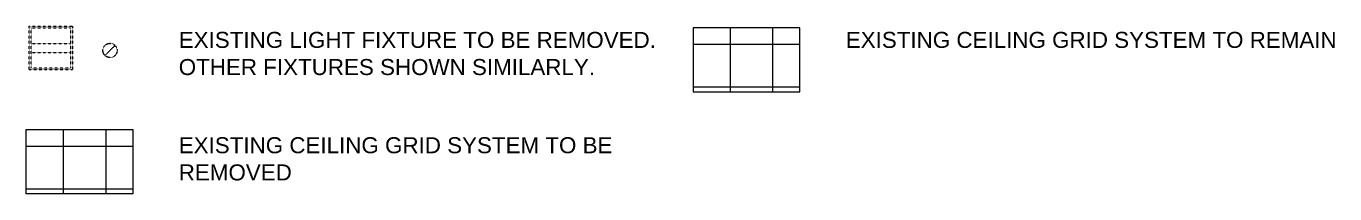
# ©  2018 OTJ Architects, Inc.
# Model space of a CAD drawing. Header units: inches. Extents: x 741 to 3125, y 9 to 2134.
# Drawn here: x 741 to 1477, y 9 to 103 of the extents above; entities that cross this region are included whole.
import ezdxf

# ---------------------------------------------------------------- set-up
doc = ezdxf.new("R2010")
doc.units = ezdxf.units.IN
doc.header["$MEASUREMENT"] = 0
doc.linetypes.add('Dash 1_16_', pattern=[0.125, 0.0625, -0.0625])
doc.linetypes.add('Demolished 3_16_', pattern=[0.28125, 0.1875, -0.09375])
for name, color, linetype, lineweight in [('A-DETL', 90, 'Continuous', 9), ('A-DETL-DEMO', 6, 'Demolished 3_16_', 9), ('A-DETL-GENF', 92, 'Continuous', 9), ('A-DETL-THIN', 151, 'Continuous', 9), ('G-ANNO-TEXT', 231, 'Continuous', 9)]:
    doc.layers.add(name, color=color, linetype=linetype, lineweight=lineweight)
doc.styles.add('Swis721 Lt BT', font='swissl.ttf', dxfattribs={"height": 9})

msp = doc.modelspace()

# ---------------------------------------------------------------- hatches: boundary and pattern name
at = {"layer": 'A-DETL-GENF'}
h = msp.add_hatch(dxfattribs=at)
h.set_pattern_fill('FP_1', style=0, pattern_type=2)
h.set_pattern_definition([(0, (-183.247, 45.14), (0, 24), []), (90, (-183.247, 45.14), (-48, 3e-15), [])])
h.paths.add_polyline_path([(1175.99, 66.33), (1175.99, 102.33), (1115.99, 102.33), (1115.99, 66.33)], flags=0)

# ---------------------------------------------------------------- linework, layer by layer
at = {"layer": 'A-DETL', "linetype": 'Dash 1_16_'}
for p, q in [((742.81, 103.18), (767.06, 103.18)), ((742.81, 78.68), (742.81, 103.18)), ((767.06, 103.18), (767.06, 78.68)), ((743.81, 102.18), (766.06, 102.18)), ((743.81, 79.68), (743.81, 102.18)), ((766.06, 102.18), (766.06, 79.68)), ((743.81, 93.43), (766.06, 93.43)), ((743.81, 88.43), (766.06, 88.43)), ((785.36, 86.75), (791.01, 92.41)), ((767.06, 78.68), (742.81, 78.68)), ((766.06, 79.68), (743.81, 79.68))]:
    msp.add_line(p, q, dxfattribs=at)
at = {"layer": 'A-DETL'}
msp.add_line((1136.75, 102.33), (1136.75, 66.33), dxfattribs=at)
at = {"layer": 'A-DETL', "linetype": 'Dash 1_16_'}
msp.add_circle((788.18, 89.58), 4, dxfattribs=at)
at = {"layer": 'A-DETL-DEMO'}
for p, q in [((761.81, 45.11), (761.81, 9.11)), ((785.81, 45.11), (785.81, 9.11)), ((741.05, 35.92), (801.05, 35.92)), ((741.05, 11.92), (801.05, 11.92))]:
    msp.add_line(p, q, dxfattribs=at)
at = {"layer": 'A-DETL-THIN'}
for p, q in [((1175.99, 102.33), (1115.99, 102.33)), ((1115.99, 102.33), (1115.99, 66.33)), ((1175.99, 66.33), (1175.99, 102.33)), ((1115.99, 66.33), (1175.99, 66.33)), ((741.05, 45.11), (801.05, 45.11)), ((741.05, 9.11), (741.05, 45.11)), ((801.05, 45.11), (801.05, 9.11)), ((801.05, 9.11), (741.05, 9.11))]:
    msp.add_line(p, q, dxfattribs=at)

# ---------------------------------------------------------------- texts
at = {"layer": 'G-ANNO-TEXT', "color": 7, "char_height": 9, "attachment_point": 1, "style": 'Swis721 Lt BT'}
for s, insert, width in [('EXISTING LIGHT FIXTURE TO BE REMOVED. ', (826.81, 100.01), 310.272), ('EXISTING CEILING GRID SYSTEM TO REMAIN', (1201.75, 100.01), 314.817), ('OTHER FIXTURES SHOWN SIMILARLY.', (826.81, 84.76), 266.943), ('EXISTING CEILING GRID SYSTEM TO BE ', (826.81, 40.87), 282.396), ('REMOVED', (826.81, 25.62), 73.023)]:
    msp.add_mtext(s, dxfattribs=dict(at, insert=insert, width=width))

doc.saveas('drawing.dxf')
